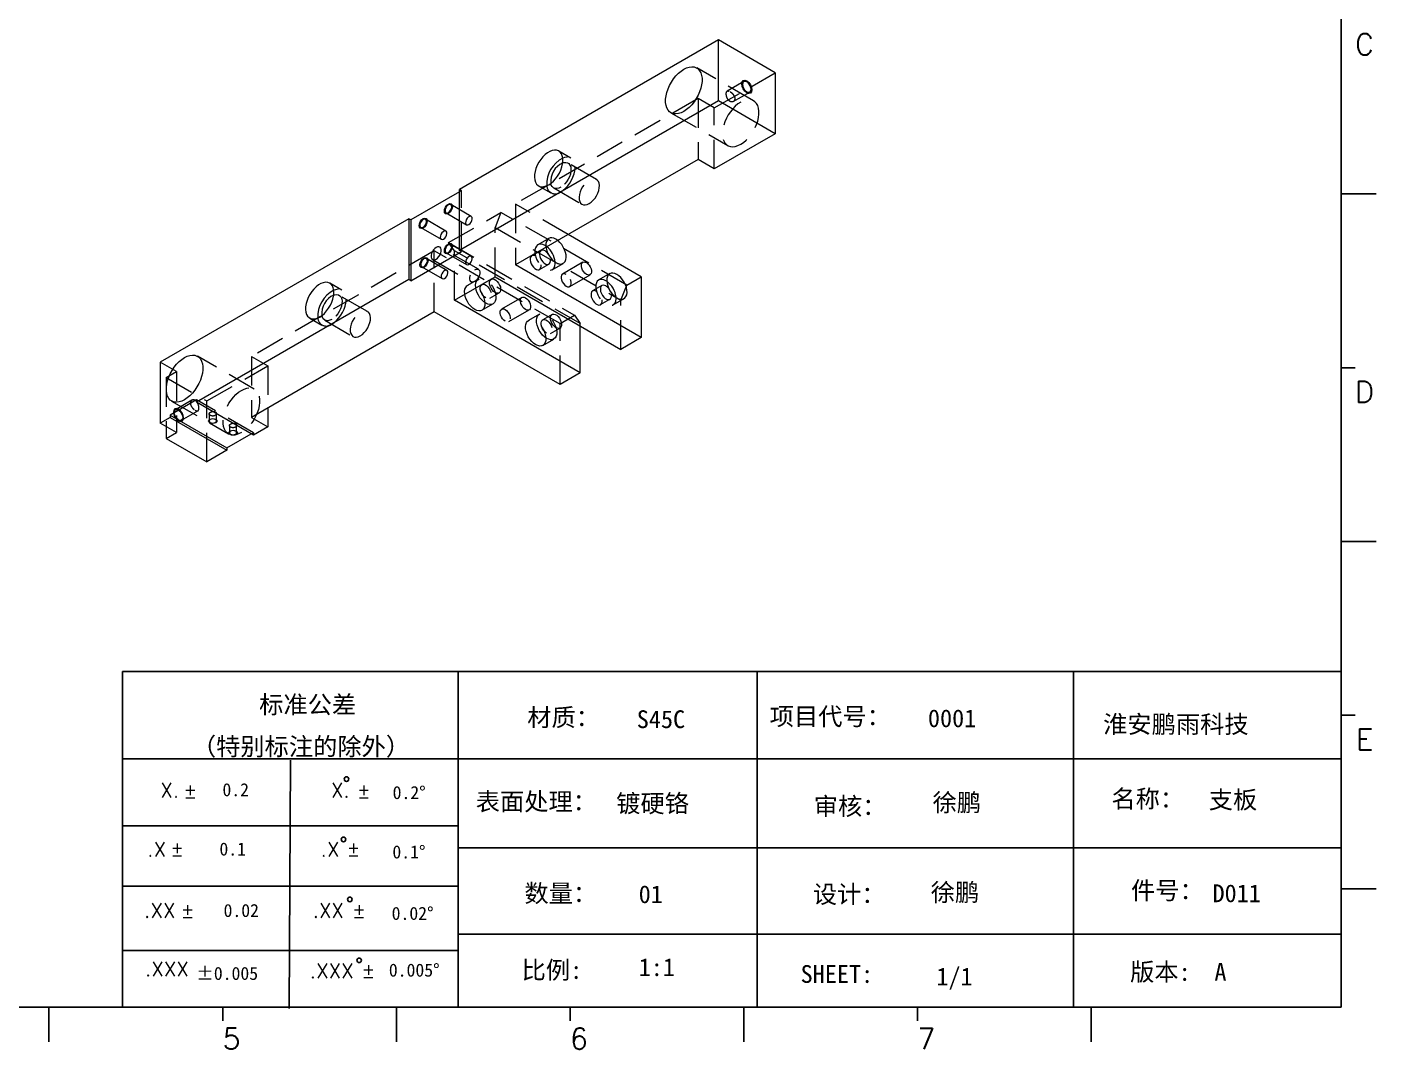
# Model space of a CAD drawing. Extents: x 83 to 30050, y -7164 to 695.
# Drawn here: x 20034.7 to 20504.7, y -3804.8 to -3448.8 of the extents above; entities that cross this region are included whole.
import ezdxf
from ezdxf.enums import TextEntityAlignment as Align

# ---------------------------------------------------------------- set-up
doc = ezdxf.new("R2010")
doc.units = 0
doc.header["$LTSCALE"] = 8
doc.header["$MEASUREMENT"] = 0
doc.linetypes.add('HIDDEN', pattern=[1.905, 1.27, -0.635])
doc.layers.get('0').update_dxf_attribs({"linetype": 'CONTINUOUS'})
doc.layers.add('41', color=3, linetype='CONTINUOUS')
doc.styles.add('SIMPLEX', font='SIMPLEX')
doc.styles.get("Standard").update_dxf_attribs({"font": '', "height": 4})
doc.styles.get('Standard').set_extended_font_data('SimSun')

# ---------------------------------------------------------------- blocks, each defined once
blk = doc.blocks.new('A$C0BB32EA6')
at = {"layer": '41'}
for p, q in [((615.63, 10.32), (615.63, 427.84)), ((615.63, 193.28), (623.45, 193.28)), ((615.63, 154.18), (618.76, 154.18)), ((615.63, 115.09), (623.45, 115.09)), ((341.34, 85.85), (615.63, 85.85)), ((341.34, 85.85), (341.34, 10.32)), ((416.87, 85.85), (416.87, 10.32)), ((484.16, 85.85), (484.16, 10.32)), ((555.4, 85.7), (555.4, 10.17)), ((615.63, 76), (618.76, 76)), ((615.63, 66.14), (341.34, 66.14)), ((378.86, 10.02), (379.1, 65.84)), ((341.34, 51.12), (416.87, 51.12)), ((615.63, 46.17), (416.87, 46.17)), ((341.34, 37.5), (401.12, 37.5)), ((341.34, 37.5), (416.87, 37.5)), ((615.63, 36.9), (623.45, 36.9)), ((615.63, 26.74), (416.87, 26.74)), ((341.34, 23.05), (401.87, 23.05)), ((341.34, 23.05), (401.87, 23.05)), ((341.34, 23.05), (401.87, 23.05)), ((341.34, 23.05), (401.87, 23.05)), ((341.34, 23.05), (401.87, 23.05)), ((341.34, 23.05), (416.87, 23.05)), ((12.02, 10.32), (615.63, 10.32)), ((324.77, 10.32), (324.77, 2.5)), ((326.34, 10.32), (401.87, 10.32)), ((363.87, 10.32), (363.87, 7.19)), ((402.96, 10.32), (402.96, 2.5)), ((442.06, 10.32), (442.06, 7.19)), ((481.15, 10.32), (481.15, 2.5)), ((520.24, 10.32), (520.24, 7.19)), ((559.34, 10.32), (559.34, 2.5))]:
    blk.add_line(p, q, dxfattribs=at)
for centre in [(391.73, 61.61), (391.07, 48.04), (392.49, 34.54), (394.6, 20.83)]:
    blk.add_circle(centre, 0.516, dxfattribs=at)
at = {"layer": '41', "style": 'SIMPLEX'}
for s, height, p in [('C', 4.75, (618.72, 224.55)), ('D', 4.75, (618.72, 146.37)), ('E', 4.75, (618.95, 68.18)), ('X.', 3.284, (349.84, 57.49)), ('X.', 3.284, (388.21, 57.49)), ('%%p', 3.284, (355.04, 57.36)), ('%%p', 3.284, (394.07, 57.36)), ('.X', 3.284, (346.89, 44.16)), ('%%p', 3.284, (352.09, 44.33)), ('.X', 3.284, (385.9, 44.16)), ('%%p', 3.284, (391.76, 44.33)), ('.XX', 3.284, (346.2, 30.42)), ('.XX', 3.284, (384.11, 30.42)), ('%%p', 3.284, (354.44, 30.46)), ('%%p', 3.284, (393.01, 30.46)), ('.XXX', 3.284, (383.48, 16.83)), ('%%p', 3.284, (395.11, 16.95)), ('5', 4.69, (363.87, 0.87)), ('6', 4.69, (442.06, 0.87)), ('7', 4.69, (520.24, 0.87))]:
    blk.add_text(s, height=height, dxfattribs=at).set_placement(p)
at = {"layer": '41', "linetype": 'Continuous'}
for s, p in [('标准公差', (372.08, 76.36)), ('材质：', (432.42, 73.5)), ('项目代号：', (486.99, 73.71)), ('淮安鹏雨科技', (562.04, 71.96)), ('（特别标注的除外）', (356.94, 66.94)), ('表面处理：', (420.83, 54.55)), ('审核：', (496.9, 53.5)), ('名称：', (563.9, 55.18)), ('数量：', (431.79, 33.91)), ('设计：', (496.69, 33.7)), ('件号：', (568.32, 34.55)), ('比例:', (431.16, 16.65)), ('SHEET:', (493.95, 15.75)), ('1/1', (524.5, 15.18)), ('版本:', (568.11, 16.23))]:
    blk.add_text(s, height=4, dxfattribs=at).set_placement(p)
at = {"layer": '41'}
for s, p in [('0.2', (363.82, 57.75)), ('0.2%%D', (402.12, 57.11)), ('0.1', (363.14, 44.41)), ('0.1%%D', (402.07, 43.76)), ('0.02', (364.07, 30.58)), ('0.02%%D', (401.9, 29.93)), ('0.005%%D', (401.27, 17.16))]:
    blk.add_text(s, height=2.929, dxfattribs=at).set_placement(p)
at = {"layer": '41', "style": 'SIMPLEX'}
blk.add_text('.XXX', height=3.284, dxfattribs=at).set_placement((351.31, 18.87), align=Align.MIDDLE_CENTER)
at = {"layer": '41'}
blk.add_text('%%P0.005', height=2.929, dxfattribs=at).set_placement((364.87, 17.89), align=Align.MIDDLE_CENTER)
at = {"layer": '41', "linetype": 'Continuous'}
for tag, p in [('材质', (457.07, 73.08)), ('代号', (522.6, 73.29)), ('表面处理', (452.44, 54.13)), ('审核', (523.65, 54.34)), ('名称', (585.81, 54.97)), ('数量', (457.5, 33.7)), ('设计', (523.23, 34.13)), ('件号', (586.65, 33.91)), ('比例', (457.5, 17.28)), ('版本', (587.08, 16.23))]:
    blk.add_attdef(tag, p, '', height=4, dxfattribs=at)

msp = doc.modelspace()

# ---------------------------------------------------------------- linework, layer by layer
at = {"color": 7, "linetype": 'Continuous', "lineweight": 15}
for p, q in [((20275.557, -3453.337), (20185.401, -3505.383)), ((20275.557, -3474.567), (20275.557, -3453.337)), ((20295.356, -3464.766), (20275.557, -3453.337)), ((20295.356, -3464.766), (20295.356, -3485.997)), ((20275.557, -3474.567), (20185.401, -3526.613)), ((20295.356, -3485.997), (20275.557, -3474.567)), ((20295.356, -3485.997), (20274.143, -3498.243)), ((20268.486, -3494.977), (20204.847, -3531.715)), ((20274.143, -3498.243), (20268.486, -3494.977)), ((20185.401, -3526.613), (20185.401, -3505.383)), ((20185.401, -3506.199), (20168.431, -3515.996)), ((20167.723, -3515.588), (20081.103, -3565.593)), ((20167.723, -3515.588), (20167.723, -3536.818)), ((20168.431, -3515.996), (20167.723, -3515.588)), ((20168.431, -3515.996), (20168.431, -3537.226)), ((20248.687, -3535.794), (20223.234, -3521.1)), ((20168.431, -3537.226), (20186.108, -3527.021)), ((20186.108, -3527.021), (20185.401, -3526.613)), ((20248.687, -3557.024), (20204.847, -3531.715)), ((20167.723, -3536.818), (20093.76, -3579.516)), ((20168.431, -3537.226), (20167.723, -3536.818)), ((20183.633, -3543.962), (20197.775, -3535.797)), ((20197.775, -3535.797), (20241.616, -3561.106)), ((20248.687, -3535.794), (20248.687, -3557.024)), ((20176.562, -3548.044), (20112.923, -3584.782)), ((20220.403, -3573.352), (20176.562, -3548.044)), ((20227.474, -3569.27), (20183.633, -3543.962)), ((20227.474, -3569.27), (20227.474, -3552.942)), ((20248.687, -3557.024), (20241.616, -3561.106)), ((20081.103, -3565.593), (20081.103, -3586.823)), ((20227.474, -3569.27), (20220.403, -3573.352)), ((20093.76, -3578.7), (20084.568, -3584.006)), ((20093.76, -3578.7), (20093.76, -3579.516)), ((20113.559, -3590.946), (20093.76, -3579.516)), ((20084.568, -3584.823), (20081.103, -3586.823)), ((20084.568, -3584.006), (20084.568, -3584.823)), ((20084.568, -3584.006), (20104.367, -3595.436)), ((20084.568, -3584.823), (20104.367, -3596.252)), ((20112.923, -3584.782), (20118.58, -3588.048)), ((20118.58, -3581.516), (20118.58, -3588.048)), ((20086.76, -3590.089), (20081.103, -3586.823)), ((20083.224, -3588.048), (20083.224, -3592.13)), ((20083.224, -3592.13), (20086.76, -3590.089)), ((20104.367, -3595.436), (20112.852, -3590.538)), ((20118.58, -3588.048), (20113.559, -3590.946)), ((20083.224, -3592.13), (20097.366, -3600.294)), ((20104.367, -3595.436), (20104.367, -3596.252)), ((20104.367, -3596.252), (20097.366, -3600.294))]:
    msp.add_line(p, q, dxfattribs=at)
at = {"color": 7, "linetype": 'HIDDEN', "lineweight": 0}
for p, q in [((20287.835, -3474.527), (20268.036, -3463.097)), ((20274.143, -3477.013), (20295.356, -3464.766)), ((20284.407, -3467.848), (20278.662, -3471.164)), ((20280.763, -3474.801), (20286.507, -3471.485)), ((20268.486, -3473.747), (20204.847, -3510.485)), ((20268.486, -3473.747), (20268.486, -3494.977)), ((20274.143, -3477.013), (20268.486, -3473.747)), ((20274.143, -3498.243), (20274.143, -3477.013)), ((20259.037, -3478.686), (20278.836, -3490.115)), ((20224.185, -3494.465), (20219.943, -3492.015)), ((20233.085, -3501.911), (20223.186, -3496.197)), ((20186.108, -3505.791), (20185.401, -3505.383)), ((20186.108, -3505.791), (20185.401, -3506.199)), ((20186.108, -3527.021), (20186.108, -3505.791)), ((20212.943, -3504.14), (20217.186, -3506.589)), ((20218.186, -3504.857), (20228.085, -3510.572)), ((20189.479, -3514.813), (20182.337, -3510.69)), ((20204.847, -3510.485), (20204.847, -3531.715)), ((20223.234, -3521.1), (20204.847, -3510.485)), ((20180.687, -3513.548), (20187.829, -3517.671)), ((20181.592, -3523.91), (20199.817, -3513.389)), ((20199.817, -3513.389), (20197.775, -3518.65)), ((20243.657, -3538.698), (20199.817, -3513.389)), ((20171.881, -3518.631), (20179.023, -3522.754)), ((20180.673, -3519.896), (20173.531, -3515.773)), ((20197.775, -3535.797), (20197.775, -3518.65)), ((20197.775, -3518.65), (20241.616, -3543.959)), ((20183.633, -3526.814), (20181.592, -3523.91)), ((20181.592, -3523.91), (20225.433, -3549.218)), ((20189.479, -3528.694), (20182.337, -3524.571)), ((20216.489, -3522.485), (20212.671, -3524.689)), ((20176.562, -3526.814), (20112.923, -3563.552)), ((20180.993, -3533.592), (20173.852, -3529.469)), ((20220.403, -3552.122), (20176.562, -3526.814)), ((20176.562, -3548.044), (20176.562, -3526.814)), ((20191.954, -3533.221), (20178.519, -3525.465)), ((20180.687, -3527.429), (20187.829, -3531.552)), ((20227.474, -3552.123), (20183.633, -3526.814)), ((20183.633, -3543.962), (20183.633, -3526.814)), ((20213.795, -3526.637), (20210.543, -3528.515)), ((20172.202, -3532.327), (20179.344, -3536.45)), ((20176.019, -3529.796), (20189.455, -3537.551)), ((20213.293, -3533.279), (20216.545, -3531.401)), ((20217.67, -3533.349), (20221.488, -3531.145)), ((20228.345, -3530.773), (20221.274, -3534.855)), ((20144.424, -3540.51), (20140.181, -3538.061)), ((20192.023, -3536.608), (20188.205, -3538.813)), ((20196.401, -3536.679), (20193.148, -3538.557)), ((20223.774, -3539.185), (20230.845, -3535.103)), ((20235.009, -3538.884), (20231.756, -3540.761)), ((20237.702, -3534.731), (20233.884, -3536.935)), ((20241.616, -3543.959), (20243.657, -3538.698)), ((20243.657, -3538.698), (20248.687, -3535.794)), ((20153.323, -3547.957), (20143.424, -3542.242)), ((20195.898, -3543.32), (20199.15, -3541.443)), ((20207.132, -3543.019), (20200.061, -3547.101)), ((20234.506, -3545.525), (20237.758, -3543.647)), ((20238.883, -3545.595), (20242.702, -3543.391)), ((20193.204, -3547.473), (20197.023, -3545.269)), ((20202.561, -3551.431), (20209.632, -3547.349)), ((20241.616, -3561.106), (20241.616, -3543.959)), ((20133.182, -3550.185), (20137.424, -3552.635)), ((20138.424, -3550.903), (20148.324, -3556.617)), ((20213.236, -3548.855), (20209.418, -3551.059)), ((20217.614, -3548.925), (20214.361, -3550.803)), ((20220.403, -3552.122), (20225.433, -3549.218)), ((20220.403, -3573.352), (20220.403, -3552.122)), ((20225.433, -3549.218), (20227.474, -3552.123)), ((20227.474, -3552.942), (20227.474, -3552.123)), ((20214.417, -3559.719), (20218.236, -3557.515)), ((20217.111, -3555.566), (20220.364, -3553.689)), ((20086.76, -3568.859), (20081.103, -3565.593)), ((20113.887, -3574.945), (20094.088, -3563.515)), ((20097.366, -3579.064), (20118.58, -3566.817)), ((20112.923, -3563.552), (20112.923, -3584.782)), ((20112.923, -3563.552), (20118.58, -3566.817)), ((20118.58, -3566.817), (20118.58, -3581.516)), ((20083.224, -3570.9), (20086.76, -3568.859)), ((20083.224, -3570.9), (20083.224, -3588.048)), ((20083.224, -3570.9), (20097.366, -3579.064)), ((20086.76, -3568.859), (20086.76, -3590.089)), ((20085.089, -3579.104), (20104.887, -3590.534)), ((20092.161, -3578.829), (20086.417, -3582.145)), ((20113.559, -3590.129), (20093.76, -3578.7)), ((20097.366, -3600.294), (20097.366, -3579.064)), ((20088.517, -3585.782), (20094.261, -3582.467)), ((20098.167, -3583.598), (20098.167, -3586.047)), ((20100.667, -3586.047), (20100.667, -3583.453)), ((20105.238, -3587.68), (20105.238, -3590.129)), ((20107.738, -3590.129), (20107.738, -3587.535)), ((20112.852, -3590.538), (20113.559, -3590.129)), ((20113.559, -3590.129), (20113.559, -3590.946))]:
    msp.add_line(p, q, dxfattribs=at)
at = {"color": 7, "linetype": 'Continuous', "lineweight": 15, "flags": 128}
for points in [[(20263.536, -3478.24), (20262.588, -3478.706), (20261.661, -3478.997), (20260.775, -3479.106), (20259.951, -3479.033), (20259.208, -3478.777), (20258.561, -3478.346), (20258.025, -3477.747), (20257.612, -3476.996), (20257.332, -3476.108), (20257.19, -3475.104), (20257.19, -3474.006), (20257.332, -3472.838), (20257.612, -3471.626), (20258.025, -3470.398), (20258.561, -3469.182), (20259.208, -3468.003), (20259.951, -3466.889), (20260.775, -3465.864), (20261.661, -3464.952), (20262.588, -3464.172), (20263.536, -3463.542), (20264.485, -3463.077), (20265.412, -3462.786), (20266.298, -3462.676), (20267.121, -3462.75), (20267.865, -3463.005), (20268.512, -3463.437), (20269.048, -3464.035), (20269.46, -3464.787), (20269.741, -3465.674), (20269.883, -3466.679), (20269.883, -3467.777), (20269.741, -3468.945), (20269.46, -3470.156), (20269.048, -3471.384), (20268.512, -3472.601), (20267.865, -3473.78), (20267.121, -3474.894), (20266.298, -3475.918), (20265.412, -3476.831), (20264.485, -3477.611), (20263.536, -3478.24)], [(20285.457, -3467.952), (20284.998, -3467.771), (20284.584, -3467.776), (20284.255, -3467.965), (20284.044, -3468.322), (20283.972, -3468.809), (20284.044, -3469.381), (20284.255, -3469.981), (20284.584, -3470.55), (20284.998, -3471.033), (20285.457, -3471.381), (20285.916, -3471.562), (20286.33, -3471.558), (20286.658, -3471.368), (20286.869, -3471.012), (20286.942, -3470.524), (20286.869, -3469.952), (20286.658, -3469.352), (20286.33, -3468.783), (20285.916, -3468.301), (20285.457, -3467.952)], [(20216.443, -3503.793), (20217.28, -3503.228), (20218.092, -3502.515), (20218.857, -3501.674), (20219.553, -3500.73), (20220.159, -3499.709), (20220.658, -3498.641), (20221.036, -3497.557), (20221.282, -3496.489), (20221.388, -3495.465), (20221.353, -3494.517), (20221.176, -3493.672), (20220.863, -3492.953), (20220.423, -3492.382), (20219.868, -3491.974), (20219.215, -3491.742), (20218.482, -3491.692), (20217.69, -3491.826), (20216.863, -3492.14), (20216.023, -3492.625), (20215.196, -3493.266), (20214.404, -3494.046), (20213.671, -3494.942), (20213.018, -3495.928), (20212.464, -3496.976), (20212.023, -3498.056), (20211.71, -3499.136), (20211.533, -3500.186), (20211.498, -3501.175), (20211.604, -3502.075), (20211.85, -3502.86), (20212.228, -3503.508), (20212.727, -3503.999), (20213.334, -3504.32), (20214.029, -3504.461), (20214.794, -3504.419), (20215.607, -3504.194), (20216.443, -3503.793)], [(20181.512, -3513.466), (20181.933, -3513.132), (20182.298, -3512.661), (20182.556, -3512.116), (20182.674, -3511.572), (20182.634, -3511.102), (20182.443, -3510.769), (20182.126, -3510.619), (20181.726, -3510.671), (20181.298, -3510.918), (20180.898, -3511.328), (20180.581, -3511.844), (20180.39, -3512.398), (20180.35, -3512.914), (20180.468, -3513.322), (20180.726, -3513.568), (20181.091, -3513.618), (20181.512, -3513.466)], [(20172.706, -3518.549), (20173.128, -3518.215), (20173.492, -3517.744), (20173.751, -3517.2), (20173.868, -3516.656), (20173.829, -3516.186), (20173.637, -3515.853), (20173.321, -3515.702), (20172.921, -3515.754), (20172.492, -3516.002), (20172.092, -3516.411), (20171.775, -3516.928), (20171.584, -3517.481), (20171.545, -3517.997), (20171.662, -3518.406), (20171.92, -3518.652), (20172.285, -3518.702), (20172.706, -3518.549)], [(20181.512, -3527.347), (20181.933, -3527.013), (20182.298, -3526.542), (20182.556, -3525.998), (20182.674, -3525.454), (20182.634, -3524.983), (20182.443, -3524.651), (20182.126, -3524.5), (20181.726, -3524.552), (20181.298, -3524.799), (20180.898, -3525.209), (20180.581, -3525.726), (20180.39, -3526.279), (20180.35, -3526.795), (20180.468, -3527.203), (20180.726, -3527.449), (20181.091, -3527.5), (20181.512, -3527.347)], [(20215.513, -3525.558), (20215.566, -3525.862), (20215.814, -3526.78), (20216.193, -3527.7), (20216.686, -3528.583), (20217.273, -3529.394), (20217.93, -3530.099), (20218.631, -3530.67), (20219.346, -3531.083), (20220.047, -3531.321), (20220.704, -3531.375), (20221.292, -3531.242), (20221.784, -3530.928), (20222.163, -3530.445), (20222.411, -3529.814), (20222.52, -3529.06), (20222.483, -3528.214), (20222.304, -3527.311), (20221.989, -3526.387), (20221.551, -3525.481), (20221.008, -3524.63), (20220.383, -3523.868), (20219.7, -3523.227), (20219.638, -3523.176)], [(20173.027, -3532.246), (20173.448, -3531.911), (20173.813, -3531.44), (20174.071, -3530.896), (20174.188, -3530.352), (20174.149, -3529.882), (20173.958, -3529.549), (20173.641, -3529.398), (20173.241, -3529.45), (20172.812, -3529.698), (20172.413, -3530.107), (20172.096, -3530.624), (20171.905, -3531.178), (20171.865, -3531.693), (20171.982, -3532.102), (20172.241, -3532.348), (20172.605, -3532.398), (20173.027, -3532.246)], [(20177.269, -3529.672), (20177.767, -3529.302), (20178.225, -3528.796), (20178.605, -3528.196), (20178.877, -3527.55), (20179.019, -3526.911), (20179.019, -3526.33), (20178.877, -3525.854), (20178.605, -3525.522), (20178.225, -3525.361), (20177.767, -3525.384), (20177.269, -3525.589), (20176.771, -3525.959), (20176.314, -3526.465), (20175.933, -3527.065), (20175.661, -3527.711), (20175.52, -3528.35), (20175.52, -3528.931), (20175.661, -3529.407), (20175.933, -3529.738), (20176.314, -3529.899), (20176.771, -3529.877), (20177.269, -3529.672)], [(20216.825, -3528.794), (20216.591, -3528.307), (20216.192, -3527.699)], [(20229.595, -3534.979), (20229.097, -3534.609), (20228.64, -3534.103), (20228.259, -3533.503), (20227.987, -3532.858), (20227.846, -3532.218), (20227.846, -3531.637), (20227.987, -3531.162), (20228.259, -3530.83), (20228.64, -3530.669), (20229.097, -3530.692), (20229.595, -3530.897), (20230.093, -3531.267), (20230.551, -3531.772), (20230.931, -3532.372), (20231.203, -3533.018), (20231.345, -3533.657), (20231.345, -3534.239), (20231.203, -3534.714), (20230.931, -3535.046), (20230.551, -3535.207), (20230.093, -3535.184), (20229.595, -3534.979)], [(20136.681, -3549.839), (20137.518, -3549.274), (20138.33, -3548.56), (20139.095, -3547.719), (20139.791, -3546.775), (20140.397, -3545.754), (20140.896, -3544.687), (20141.274, -3543.603), (20141.52, -3542.534), (20141.627, -3541.511), (20141.591, -3540.563), (20141.414, -3539.717), (20141.101, -3538.998), (20140.661, -3538.427), (20140.106, -3538.019), (20139.453, -3537.787), (20138.72, -3537.738), (20137.929, -3537.872), (20137.101, -3538.186), (20136.262, -3538.67), (20135.434, -3539.312), (20134.643, -3540.092), (20133.91, -3540.988), (20133.257, -3541.974), (20132.702, -3543.022), (20132.262, -3544.101), (20131.949, -3545.182), (20131.772, -3546.231), (20131.736, -3547.221), (20131.843, -3548.121), (20132.089, -3548.906), (20132.467, -3549.553), (20132.966, -3550.044), (20133.572, -3550.365), (20134.267, -3550.507), (20135.032, -3550.464), (20135.845, -3550.24), (20136.681, -3549.839)], [(20197.775, -3541.306), (20197.251, -3540.92), (20196.765, -3540.396), (20196.354, -3539.773), (20196.049, -3539.097), (20195.872, -3538.419), (20195.835, -3537.788), (20195.943, -3537.251), (20196.187, -3536.849), (20196.548, -3536.611), (20197.001, -3536.554), (20197.511, -3536.684), (20198.04, -3536.989), (20198.55, -3537.449), (20199.003, -3538.028), (20199.364, -3538.683), (20199.608, -3539.367), (20199.715, -3540.028), (20199.679, -3540.617), (20199.502, -3541.091), (20199.197, -3541.414), (20198.786, -3541.563), (20198.3, -3541.526), (20197.775, -3541.306)], [(20240.202, -3534.978), (20239.49, -3534.651), (20238.808, -3534.504), (20238.182, -3534.544), (20237.639, -3534.769), (20237.201, -3535.169), (20236.886, -3535.729), (20236.707, -3536.425), (20236.671, -3537.229), (20236.779, -3538.108), (20237.028, -3539.027), (20237.406, -3539.946), (20237.899, -3540.829), (20238.486, -3541.64), (20239.143, -3542.345), (20239.844, -3542.916), (20240.56, -3543.329), (20241.26, -3543.567), (20241.918, -3543.621), (20242.505, -3543.488), (20242.998, -3543.174), (20243.376, -3542.691), (20243.625, -3542.06), (20243.733, -3541.306), (20243.697, -3540.46), (20243.517, -3539.557), (20243.202, -3538.633), (20242.764, -3537.727), (20242.222, -3536.876), (20241.596, -3536.114), (20240.914, -3535.473), (20240.202, -3534.978)], [(20208.382, -3547.225), (20207.884, -3546.855), (20207.426, -3546.35), (20207.046, -3545.75), (20206.774, -3545.104), (20206.632, -3544.464), (20206.632, -3543.883), (20206.774, -3543.408), (20207.046, -3543.076), (20207.426, -3542.915), (20207.884, -3542.938), (20208.382, -3543.143), (20208.88, -3543.513), (20209.338, -3544.018), (20209.718, -3544.618), (20209.99, -3545.264), (20210.132, -3545.904), (20210.132, -3546.485), (20209.99, -3546.96), (20209.718, -3547.292), (20209.338, -3547.453), (20208.88, -3547.43), (20208.382, -3547.225)], [(20238.038, -3541.04), (20237.805, -3540.553), (20237.406, -3539.945)], [(20218.989, -3553.553), (20218.464, -3553.166), (20217.978, -3552.642), (20217.568, -3552.019), (20217.262, -3551.343), (20217.085, -3550.665), (20217.049, -3550.034), (20217.156, -3549.497), (20217.4, -3549.095), (20217.762, -3548.857), (20218.214, -3548.8), (20218.724, -3548.93), (20219.253, -3549.235), (20219.763, -3549.695), (20220.216, -3550.274), (20220.577, -3550.929), (20220.821, -3551.613), (20220.929, -3552.274), (20220.893, -3552.863), (20220.715, -3553.337), (20220.41, -3553.66), (20219.999, -3553.809), (20219.513, -3553.772), (20218.989, -3553.553)], [(20089.588, -3563.961), (20090.537, -3563.495), (20091.464, -3563.204), (20092.349, -3563.094), (20093.173, -3563.168), (20093.917, -3563.424), (20094.564, -3563.855), (20095.099, -3564.453), (20095.512, -3565.205), (20095.793, -3566.092), (20095.934, -3567.097), (20095.934, -3568.195), (20095.793, -3569.363), (20095.512, -3570.574), (20095.099, -3571.802), (20094.564, -3573.019), (20093.917, -3574.198), (20093.173, -3575.312), (20092.349, -3576.337), (20091.464, -3577.249), (20090.537, -3578.029), (20089.588, -3578.658), (20088.64, -3579.124), (20087.712, -3579.415), (20086.827, -3579.525), (20086.003, -3579.451), (20085.26, -3579.195), (20084.613, -3578.764), (20084.077, -3578.166), (20083.664, -3577.414), (20083.384, -3576.526), (20083.242, -3575.522), (20083.242, -3574.424), (20083.384, -3573.256), (20083.664, -3572.045), (20084.077, -3570.817), (20084.613, -3569.6), (20085.26, -3568.421), (20086.003, -3567.307), (20086.827, -3566.282), (20087.712, -3565.37), (20088.64, -3564.59), (20089.588, -3563.961)], [(20100.301, -3585.537), (20099.895, -3585.381), (20099.417, -3585.326), (20098.939, -3585.381), (20098.533, -3585.537), (20098.262, -3585.771), (20098.167, -3586.047), (20098.262, -3586.323), (20098.533, -3586.557), (20098.939, -3586.714), (20099.417, -3586.769), (20099.895, -3586.714), (20100.301, -3586.557), (20100.572, -3586.323), (20100.667, -3586.047), (20100.572, -3585.771), (20100.301, -3585.537)], [(20107.372, -3589.619), (20106.966, -3589.463), (20106.488, -3589.408), (20106.01, -3589.463), (20105.604, -3589.619), (20105.333, -3589.853), (20105.238, -3590.129), (20105.333, -3590.405), (20105.604, -3590.64), (20106.01, -3590.796), (20106.488, -3590.851), (20106.966, -3590.796), (20107.372, -3590.64), (20107.643, -3590.405), (20107.738, -3590.129), (20107.643, -3589.853), (20107.372, -3589.619)]]:
    msp.add_lwpolyline(points, dxfattribs=at)
at = {"color": 7, "linetype": 'Continuous', "lineweight": 0, "flags": 128}
for points in [[(20285.457, -3467.625), (20286.133, -3468.171), (20286.707, -3468.945), (20287.09, -3469.828), (20287.224, -3470.687), (20287.09, -3471.391), (20286.707, -3471.832), (20286.133, -3471.943), (20285.457, -3471.708), (20284.78, -3471.162), (20284.207, -3470.389), (20283.824, -3469.505), (20283.689, -3468.646), (20283.824, -3467.943), (20284.207, -3467.502), (20284.78, -3467.39), (20285.457, -3467.625)], [(20181.512, -3513.752), (20180.971, -3513.94), (20180.512, -3513.851), (20180.205, -3513.498), (20180.098, -3512.935), (20180.205, -3512.248), (20180.512, -3511.541), (20180.971, -3510.922), (20181.512, -3510.486), (20182.053, -3510.298), (20182.512, -3510.387), (20182.819, -3510.74), (20182.926, -3511.302), (20182.819, -3511.989), (20182.512, -3512.696), (20182.053, -3513.315), (20181.512, -3513.752)], [(20172.706, -3518.835), (20172.165, -3519.023), (20171.706, -3518.934), (20171.4, -3518.581), (20171.292, -3518.019), (20171.4, -3517.331), (20171.706, -3516.625), (20172.165, -3516.006), (20172.706, -3515.569), (20173.248, -3515.381), (20173.706, -3515.47), (20174.013, -3515.823), (20174.121, -3516.386), (20174.013, -3517.073), (20173.706, -3517.78), (20173.248, -3518.398), (20172.706, -3518.835)], [(20181.512, -3527.633), (20180.971, -3527.821), (20180.512, -3527.732), (20180.205, -3527.379), (20180.098, -3526.816), (20180.205, -3526.129), (20180.512, -3525.422), (20180.971, -3524.804), (20181.512, -3524.367), (20182.053, -3524.179), (20182.512, -3524.268), (20182.819, -3524.621), (20182.926, -3525.184), (20182.819, -3525.871), (20182.512, -3526.577), (20182.053, -3527.196), (20181.512, -3527.633)], [(20173.027, -3532.531), (20172.486, -3532.72), (20172.027, -3532.63), (20171.72, -3532.278), (20171.613, -3531.715), (20171.72, -3531.028), (20172.027, -3530.321), (20172.486, -3529.702), (20173.027, -3529.265), (20173.568, -3529.077), (20174.027, -3529.166), (20174.333, -3529.519), (20174.441, -3530.082), (20174.333, -3530.769), (20174.027, -3531.476), (20173.568, -3532.095), (20173.027, -3532.531)], [(20087.467, -3581.922), (20086.79, -3581.687), (20086.217, -3581.799), (20085.834, -3582.24), (20085.699, -3582.943), (20085.834, -3583.802), (20086.217, -3584.686), (20086.79, -3585.459), (20087.467, -3586.005), (20088.143, -3586.24), (20088.717, -3586.129), (20089.1, -3585.688), (20089.235, -3584.984), (20089.1, -3584.125), (20088.717, -3583.242), (20088.143, -3582.468), (20087.467, -3581.922)], [(20100.478, -3586.66), (20099.991, -3586.847), (20099.417, -3586.913), (20098.843, -3586.847), (20098.356, -3586.66), (20098.031, -3586.379), (20097.917, -3586.047), (20098.031, -3585.716), (20098.356, -3585.435), (20098.843, -3585.247), (20099.417, -3585.181), (20099.991, -3585.247), (20100.478, -3585.435), (20100.803, -3585.716), (20100.917, -3586.047), (20100.803, -3586.379), (20100.478, -3586.66)], [(20107.549, -3590.742), (20107.062, -3590.929), (20106.488, -3590.995), (20105.914, -3590.929), (20105.427, -3590.742), (20105.102, -3590.461), (20104.988, -3590.129), (20105.102, -3589.798), (20105.427, -3589.517), (20105.914, -3589.329), (20106.488, -3589.263), (20107.062, -3589.329), (20107.549, -3589.517), (20107.874, -3589.798), (20107.988, -3590.129), (20107.874, -3590.461), (20107.549, -3590.742)]]:
    msp.add_lwpolyline(points, dxfattribs=at)
at = {"color": 7, "linetype": 'HIDDEN', "lineweight": 0, "flags": 128}
for points in [[(20283.335, -3474.972), (20282.387, -3475.602), (20281.46, -3476.381), (20280.574, -3477.294), (20279.75, -3478.319), (20279.007, -3479.433), (20278.36, -3480.611), (20277.824, -3481.828), (20277.411, -3483.056), (20277.131, -3484.267), (20276.989, -3485.435), (20276.989, -3486.534), (20277.131, -3487.538), (20277.411, -3488.426), (20277.824, -3489.177), (20278.36, -3489.775), (20279.007, -3490.207), (20279.75, -3490.462), (20280.574, -3490.536), (20281.46, -3490.426), (20282.387, -3490.135), (20283.335, -3489.67), (20284.284, -3489.04), (20285.211, -3488.26), (20286.097, -3487.348), (20286.92, -3486.323), (20287.664, -3485.209), (20288.311, -3484.031), (20288.847, -3482.814), (20289.259, -3481.586), (20289.54, -3480.375), (20289.682, -3479.207), (20289.682, -3478.108), (20289.54, -3477.104), (20289.259, -3476.216), (20288.847, -3475.465), (20288.311, -3474.867), (20287.664, -3474.435), (20286.92, -3474.18), (20286.097, -3474.106), (20285.211, -3474.216), (20284.284, -3474.507), (20283.335, -3474.972)], [(20220.686, -3506.243), (20221.522, -3505.678), (20222.335, -3504.964), (20223.1, -3504.123), (20223.795, -3503.179), (20224.401, -3502.158), (20224.901, -3501.091), (20225.279, -3500.007), (20225.524, -3498.938), (20225.631, -3497.915), (20225.595, -3496.967), (20225.419, -3496.121), (20225.105, -3495.402), (20224.665, -3494.831), (20224.111, -3494.423), (20223.457, -3494.191), (20222.725, -3494.142), (20221.933, -3494.276), (20221.348, -3494.48)], [(20221.333, -3496.139), (20221.744, -3496.02), (20222.402, -3495.967), (20222.989, -3496.1), (20223.482, -3496.414), (20223.86, -3496.896), (20224.108, -3497.528), (20224.217, -3498.282), (20224.18, -3499.128), (20224.001, -3500.031), (20223.686, -3500.954), (20223.248, -3501.86), (20222.705, -3502.712), (20222.08, -3503.474), (20221.397, -3504.115), (20220.686, -3504.61)], [(20220.686, -3504.61), (20219.974, -3504.937), (20219.291, -3505.084), (20218.666, -3505.044), (20218.123, -3504.819), (20217.685, -3504.419), (20217.37, -3503.859), (20217.21, -3503.282)], [(20230.585, -3510.324), (20231.297, -3509.83), (20231.979, -3509.189), (20232.605, -3508.427), (20233.148, -3507.575), (20233.586, -3506.669), (20233.901, -3505.746), (20234.08, -3504.842), (20234.116, -3503.997), (20234.008, -3503.243), (20233.759, -3502.611), (20233.381, -3502.129), (20232.888, -3501.814), (20232.301, -3501.682), (20231.644, -3501.735), (20230.943, -3501.973), (20230.228, -3502.386), (20229.527, -3502.957), (20228.869, -3503.663), (20228.282, -3504.473), (20227.789, -3505.357), (20227.411, -3506.276), (20227.163, -3507.194), (20227.054, -3508.073), (20227.09, -3508.877), (20227.27, -3509.574), (20227.585, -3510.133), (20228.023, -3510.534), (20228.565, -3510.759), (20229.191, -3510.798), (20229.874, -3510.652), (20230.585, -3510.324)], [(20188.654, -3517.589), (20189.075, -3517.255), (20189.44, -3516.784), (20189.698, -3516.239), (20189.816, -3515.695), (20189.776, -3515.225), (20189.585, -3514.892), (20189.268, -3514.742), (20188.868, -3514.794), (20188.439, -3515.041), (20188.04, -3515.451), (20187.723, -3515.967), (20187.532, -3516.521), (20187.492, -3517.037), (20187.609, -3517.445), (20187.868, -3517.691), (20188.232, -3517.741), (20188.654, -3517.589)], [(20179.848, -3522.672), (20180.27, -3522.338), (20180.634, -3521.867), (20180.893, -3521.323), (20181.01, -3520.779), (20180.97, -3520.308), (20180.779, -3519.976), (20180.462, -3519.825), (20180.063, -3519.877), (20179.634, -3520.124), (20179.234, -3520.534), (20178.917, -3521.051), (20178.726, -3521.604), (20178.686, -3522.12), (20178.804, -3522.528), (20179.062, -3522.774), (20179.427, -3522.825), (20179.848, -3522.672)], [(20215.82, -3525.381), (20215.17, -3524.936), (20214.459, -3524.609), (20213.776, -3524.462), (20213.151, -3524.502), (20212.608, -3524.727), (20212.17, -3525.127), (20211.855, -3525.687), (20211.676, -3526.383), (20211.639, -3527.188), (20211.748, -3528.067), (20211.996, -3528.985), (20212.374, -3529.904), (20212.867, -3530.787), (20213.455, -3531.598), (20214.112, -3532.304), (20214.813, -3532.874), (20215.528, -3533.287), (20216.229, -3533.526), (20216.886, -3533.579), (20217.473, -3533.446), (20217.966, -3533.132), (20218.345, -3532.65), (20218.593, -3532.018), (20218.701, -3531.264), (20218.694, -3530.713)], [(20219.638, -3523.176), (20218.989, -3522.732), (20218.277, -3522.405), (20217.594, -3522.258), (20216.969, -3522.298), (20216.426, -3522.523), (20215.988, -3522.923), (20215.673, -3523.483), (20215.494, -3524.179), (20215.458, -3524.983), (20215.513, -3525.558)], [(20188.654, -3531.47), (20189.075, -3531.136), (20189.44, -3530.665), (20189.698, -3530.12), (20189.816, -3529.576), (20189.776, -3529.106), (20189.585, -3528.773), (20189.268, -3528.623), (20188.868, -3528.675), (20188.439, -3528.922), (20188.04, -3529.332), (20187.723, -3529.848), (20187.532, -3530.402), (20187.492, -3530.918), (20187.609, -3531.326), (20187.868, -3531.572), (20188.232, -3531.622), (20188.654, -3531.47)], [(20211.918, -3528.651), (20211.393, -3528.432), (20210.907, -3528.395), (20210.496, -3528.544), (20210.191, -3528.867), (20210.014, -3529.341), (20209.978, -3529.93), (20210.085, -3530.591), (20210.329, -3531.275), (20210.69, -3531.93), (20211.143, -3532.509), (20211.653, -3532.969), (20212.182, -3533.274), (20212.692, -3533.404), (20213.145, -3533.347), (20213.506, -3533.109), (20213.75, -3532.707), (20213.858, -3532.17), (20213.821, -3531.539), (20213.644, -3530.861), (20213.339, -3530.185), (20212.928, -3529.562), (20212.442, -3529.038), (20211.918, -3528.651)], [(20215.17, -3526.774), (20214.646, -3526.554), (20214.16, -3526.517), (20213.749, -3526.666), (20213.444, -3526.989), (20213.266, -3527.463), (20213.23, -3528.052), (20213.338, -3528.713), (20213.582, -3529.397), (20213.943, -3530.053), (20214.396, -3530.631), (20214.906, -3531.091), (20215.435, -3531.397), (20215.945, -3531.526), (20216.397, -3531.469), (20216.759, -3531.231), (20217.003, -3530.829), (20217.11, -3530.292), (20217.074, -3529.661), (20216.897, -3528.983), (20216.825, -3528.794)], [(20180.169, -3536.369), (20180.59, -3536.034), (20180.955, -3535.563), (20181.213, -3535.019), (20181.33, -3534.475), (20181.291, -3534.005), (20181.1, -3533.672), (20180.783, -3533.521), (20180.383, -3533.573), (20179.954, -3533.821), (20179.554, -3534.23), (20179.237, -3534.747), (20179.046, -3535.3), (20179.007, -3535.816), (20179.124, -3536.225), (20179.382, -3536.471), (20179.747, -3536.521), (20180.169, -3536.369)], [(20190.704, -3533.345), (20191.202, -3533.14), (20191.66, -3533.117), (20192.04, -3533.278), (20192.312, -3533.61), (20192.454, -3534.086), (20192.454, -3534.667), (20192.312, -3535.306), (20192.04, -3535.952), (20191.66, -3536.552), (20191.202, -3537.057), (20190.704, -3537.428), (20190.206, -3537.632), (20189.749, -3537.655), (20189.368, -3537.494), (20189.096, -3537.163), (20188.955, -3536.687), (20188.955, -3536.106), (20189.096, -3535.467), (20189.368, -3534.821), (20189.749, -3534.221), (20190.206, -3533.715), (20190.704, -3533.345)], [(20190.704, -3547.226), (20189.993, -3546.731), (20189.31, -3546.09), (20188.685, -3545.328), (20188.142, -3544.477), (20187.704, -3543.57), (20187.389, -3542.647), (20187.21, -3541.744), (20187.173, -3540.898), (20187.282, -3540.144), (20187.53, -3539.513), (20187.909, -3539.03), (20188.401, -3538.716), (20188.989, -3538.583), (20189.646, -3538.637), (20190.347, -3538.875), (20191.062, -3539.288), (20191.763, -3539.859), (20192.42, -3540.564), (20193.007, -3541.375), (20193.5, -3542.258), (20193.879, -3543.177), (20194.127, -3544.096), (20194.235, -3544.975), (20194.199, -3545.779), (20194.02, -3546.475), (20193.705, -3547.035), (20193.267, -3547.435), (20192.724, -3547.66), (20192.099, -3547.7), (20191.416, -3547.553), (20190.704, -3547.226)], [(20194.523, -3545.021), (20193.811, -3544.527), (20193.129, -3543.886), (20192.503, -3543.124), (20191.96, -3542.272), (20191.522, -3541.366), (20191.207, -3540.443), (20191.028, -3539.539), (20190.992, -3538.694), (20191.1, -3537.939), (20191.349, -3537.308), (20191.727, -3536.826), (20192.22, -3536.511), (20192.807, -3536.378), (20193.464, -3536.432), (20194.165, -3536.67), (20194.88, -3537.083), (20195.581, -3537.654), (20196.239, -3538.36), (20196.826, -3539.17), (20197.319, -3540.054), (20197.697, -3540.973), (20197.945, -3541.891), (20198.054, -3542.77), (20198.018, -3543.574), (20197.838, -3544.271), (20197.523, -3544.83), (20197.085, -3545.231), (20196.543, -3545.456), (20195.917, -3545.495), (20195.234, -3545.349), (20194.523, -3545.021)], [(20194.523, -3543.184), (20193.998, -3542.798), (20193.512, -3542.274), (20193.102, -3541.651), (20192.796, -3540.975), (20192.619, -3540.296), (20192.583, -3539.666), (20192.691, -3539.129), (20192.934, -3538.727), (20193.296, -3538.488), (20193.748, -3538.432), (20194.258, -3538.561), (20194.788, -3538.867), (20195.297, -3539.326), (20195.75, -3539.905), (20196.111, -3540.561), (20196.355, -3541.244), (20196.463, -3541.905), (20196.427, -3542.495), (20196.249, -3542.968), (20195.944, -3543.292), (20195.533, -3543.441), (20195.047, -3543.404), (20194.523, -3543.184)], [(20222.524, -3534.979), (20222.026, -3534.774), (20221.568, -3534.751), (20221.188, -3534.912), (20220.916, -3535.244), (20220.774, -3535.719), (20220.774, -3536.3), (20220.916, -3536.94), (20221.188, -3537.585), (20221.568, -3538.185), (20222.026, -3538.691), (20222.524, -3539.061), (20223.022, -3539.266), (20223.48, -3539.289), (20223.86, -3539.128), (20224.132, -3538.796), (20224.274, -3538.321), (20224.274, -3537.74), (20224.132, -3537.1), (20223.86, -3536.454), (20223.48, -3535.854), (20223.022, -3535.349), (20222.524, -3534.979)], [(20236.679, -3537.367), (20236.384, -3537.183), (20235.672, -3536.855), (20234.989, -3536.709), (20234.364, -3536.748), (20233.821, -3536.973), (20233.383, -3537.374), (20233.068, -3537.933), (20232.889, -3538.63), (20232.853, -3539.434), (20232.961, -3540.313), (20233.209, -3541.231), (20233.588, -3542.15), (20234.081, -3543.034), (20234.668, -3543.844), (20235.325, -3544.55), (20236.026, -3545.121), (20236.741, -3545.533), (20237.442, -3545.772), (20238.099, -3545.825), (20238.686, -3545.693), (20239.179, -3545.378), (20239.558, -3544.896), (20239.806, -3544.264), (20239.915, -3543.51), (20239.907, -3542.959)], [(20236.384, -3539.02), (20235.859, -3538.8), (20235.373, -3538.763), (20234.962, -3538.912), (20234.657, -3539.235), (20234.48, -3539.709), (20234.443, -3540.299), (20234.551, -3540.959), (20234.795, -3541.643), (20235.156, -3542.299), (20235.609, -3542.878), (20236.119, -3543.337), (20236.648, -3543.643), (20237.158, -3543.772), (20237.611, -3543.716), (20237.972, -3543.477), (20238.216, -3543.075), (20238.324, -3542.538), (20238.287, -3541.907), (20238.11, -3541.229), (20238.038, -3541.04)], [(20140.924, -3552.288), (20141.761, -3551.723), (20142.573, -3551.01), (20143.338, -3550.169), (20144.034, -3549.224), (20144.64, -3548.204), (20145.139, -3547.136), (20145.517, -3546.052), (20145.763, -3544.983), (20145.869, -3543.96), (20145.834, -3543.012), (20145.657, -3542.166), (20145.344, -3541.448), (20144.904, -3540.876), (20144.349, -3540.469), (20143.696, -3540.237), (20142.963, -3540.187), (20142.171, -3540.321), (20141.587, -3540.526)], [(20141.572, -3542.185), (20141.982, -3542.066), (20142.64, -3542.012), (20143.227, -3542.145), (20143.72, -3542.459), (20144.098, -3542.942), (20144.347, -3543.573), (20144.455, -3544.327), (20144.419, -3545.173), (20144.24, -3546.076), (20143.925, -3547), (20143.487, -3547.906), (20142.944, -3548.757), (20142.318, -3549.519), (20141.636, -3550.161), (20140.924, -3550.655)], [(20233.131, -3540.898), (20232.606, -3540.678), (20232.12, -3540.641), (20231.71, -3540.79), (20231.404, -3541.113), (20231.227, -3541.587), (20231.191, -3542.176), (20231.299, -3542.837), (20231.542, -3543.521), (20231.904, -3544.176), (20232.356, -3544.755), (20232.866, -3545.215), (20233.396, -3545.52), (20233.906, -3545.65), (20234.358, -3545.593), (20234.719, -3545.355), (20234.963, -3544.953), (20235.071, -3544.416), (20235.035, -3543.785), (20234.857, -3543.107), (20234.552, -3542.431), (20234.141, -3541.808), (20233.655, -3541.284), (20233.131, -3540.898)], [(20150.824, -3556.37), (20151.535, -3555.875), (20152.218, -3555.234), (20152.843, -3554.472), (20153.386, -3553.621), (20153.824, -3552.715), (20154.139, -3551.791), (20154.318, -3550.888), (20154.355, -3550.042), (20154.246, -3549.288), (20153.998, -3548.657), (20153.619, -3548.174), (20153.127, -3547.86), (20152.539, -3547.727), (20151.882, -3547.781), (20151.181, -3548.019), (20150.466, -3548.432), (20149.765, -3549.003), (20149.108, -3549.708), (20148.521, -3550.519), (20148.028, -3551.402), (20147.649, -3552.322), (20147.401, -3553.24), (20147.293, -3554.119), (20147.329, -3554.923), (20147.508, -3555.619), (20147.823, -3556.179), (20148.261, -3556.579), (20148.804, -3556.804), (20149.429, -3556.844), (20150.112, -3556.697), (20150.824, -3556.37)], [(20201.311, -3551.307), (20200.813, -3550.937), (20200.355, -3550.432), (20199.975, -3549.832), (20199.703, -3549.186), (20199.561, -3548.546), (20199.561, -3547.965), (20199.703, -3547.49), (20199.975, -3547.158), (20200.355, -3546.997), (20200.813, -3547.02), (20201.311, -3547.225), (20201.809, -3547.595), (20202.267, -3548.1), (20202.647, -3548.701), (20202.919, -3549.346), (20203.061, -3549.986), (20203.061, -3550.567), (20202.919, -3551.042), (20202.647, -3551.374), (20202.267, -3551.535), (20201.809, -3551.512), (20201.311, -3551.307)], [(20140.924, -3550.655), (20140.212, -3550.982), (20139.53, -3551.129), (20138.904, -3551.089), (20138.362, -3550.864), (20137.924, -3550.464), (20137.609, -3549.904), (20137.448, -3549.327)], [(20211.918, -3559.472), (20211.206, -3558.977), (20210.523, -3558.336), (20209.898, -3557.574), (20209.355, -3556.723), (20208.917, -3555.817), (20208.602, -3554.893), (20208.423, -3553.99), (20208.387, -3553.144), (20208.495, -3552.39), (20208.743, -3551.759), (20209.122, -3551.276), (20209.615, -3550.962), (20210.202, -3550.829), (20210.859, -3550.883), (20211.56, -3551.121), (20212.275, -3551.534), (20212.976, -3552.105), (20213.633, -3552.81), (20214.221, -3553.621), (20214.713, -3554.504), (20215.092, -3555.424), (20215.34, -3556.342), (20215.449, -3557.221), (20215.412, -3558.025), (20215.233, -3558.721), (20214.918, -3559.281), (20214.48, -3559.681), (20213.937, -3559.906), (20213.312, -3559.946), (20212.629, -3559.799), (20211.918, -3559.472)], [(20215.736, -3557.268), (20215.024, -3556.773), (20214.342, -3556.132), (20213.716, -3555.37), (20213.173, -3554.518), (20212.736, -3553.612), (20212.421, -3552.689), (20212.241, -3551.786), (20212.205, -3550.94), (20212.313, -3550.186), (20212.562, -3549.554), (20212.94, -3549.072), (20213.433, -3548.758), (20214.02, -3548.625), (20214.678, -3548.678), (20215.378, -3548.917), (20216.094, -3549.33), (20216.794, -3549.9), (20217.452, -3550.606), (20218.039, -3551.416), (20218.532, -3552.3), (20218.91, -3553.219), (20219.159, -3554.137), (20219.267, -3555.016), (20219.231, -3555.821), (20219.051, -3556.517), (20218.736, -3557.077), (20218.299, -3557.477), (20217.756, -3557.702), (20217.13, -3557.742), (20216.448, -3557.595), (20215.736, -3557.268)], [(20215.736, -3555.43), (20215.211, -3555.044), (20214.726, -3554.52), (20214.315, -3553.897), (20214.009, -3553.221), (20213.832, -3552.543), (20213.796, -3551.912), (20213.904, -3551.375), (20214.147, -3550.973), (20214.509, -3550.735), (20214.961, -3550.678), (20215.471, -3550.807), (20216.001, -3551.113), (20216.511, -3551.572), (20216.963, -3552.151), (20217.325, -3552.807), (20217.568, -3553.491), (20217.676, -3554.152), (20217.64, -3554.741), (20217.463, -3555.215), (20217.157, -3555.538), (20216.746, -3555.687), (20216.261, -3555.65), (20215.736, -3555.43)], [(20109.387, -3590.088), (20108.439, -3590.554), (20107.511, -3590.844), (20106.626, -3590.954), (20105.802, -3590.881), (20105.059, -3590.625), (20104.412, -3590.193), (20103.876, -3589.595), (20103.463, -3588.844), (20103.183, -3587.956), (20103.041, -3586.952), (20103.041, -3585.854), (20103.183, -3584.686), (20103.463, -3583.474), (20103.876, -3582.246), (20104.412, -3581.03), (20105.059, -3579.851), (20105.802, -3578.737), (20106.626, -3577.712), (20107.511, -3576.8), (20108.439, -3576.02), (20109.387, -3575.39), (20110.336, -3574.925), (20111.263, -3574.634), (20112.148, -3574.524), (20112.972, -3574.598), (20113.716, -3574.853), (20114.363, -3575.285), (20114.898, -3575.883), (20115.311, -3576.634), (20115.592, -3577.522), (20115.733, -3578.526), (20115.733, -3579.625), (20115.592, -3580.793), (20115.311, -3582.004), (20114.898, -3583.232), (20114.363, -3584.449), (20113.716, -3585.627), (20112.972, -3586.742), (20112.148, -3587.766), (20111.263, -3588.679), (20110.336, -3589.458), (20109.387, -3590.088)], [(20087.467, -3585.679), (20087.008, -3585.33), (20086.594, -3584.847), (20086.265, -3584.278), (20086.055, -3583.678), (20085.982, -3583.107), (20086.055, -3582.619), (20086.265, -3582.262), (20086.594, -3582.073), (20087.008, -3582.068), (20087.467, -3582.249), (20087.926, -3582.598), (20088.34, -3583.08), (20088.668, -3583.649), (20088.879, -3584.249), (20088.952, -3584.821), (20088.879, -3585.309), (20088.668, -3585.665), (20088.34, -3585.855), (20087.926, -3585.86), (20087.467, -3585.679)]]:
    msp.add_lwpolyline(points, dxfattribs=at)
at = {"color": 7, "linetype": 'Continuous', "lineweight": 15}
for centre, radius, start, end in [((20226.009, -3503.6), 10.242, 117.07128, 182.9341), ((20224.294, -3502.61), 7.116, 114.59024, 185.41513), ((20210.824, -3531.514), 7.911, 5.81227, 50.83449), ((20232.111, -3543.732), 7.834, 5.66173, 54.33289), ((20146.248, -3549.646), 10.242, 117.07128, 182.9341), ((20144.533, -3548.656), 7.116, 114.59024, 185.41513)]:
    msp.add_arc(centre, radius, start, end, dxfattribs=at)
at = {"color": 7, "linetype": 'HIDDEN', "lineweight": 0}
for centre, radius, start, end in [((20218.765, -3503.951), 2.99, 183.31744, 309.96947), ((20213.187, -3529.992), 3.78, 37.34126, 58.35341), ((20234.4, -3542.238), 3.78, 37.34126, 58.35341), ((20139.004, -3549.997), 2.99, 183.31744, 309.96947)]:
    msp.add_arc(centre, radius, start, end, dxfattribs=at)
for points, knots in [([(20279.624, -3471.319), (20279.526, -3471.262), (20279.431, -3471.216), (20279.25, -3471.145), (20279.162, -3471.12), (20278.999, -3471.093), (20278.924, -3471.091), (20278.784, -3471.11), (20278.719, -3471.131), (20278.549, -3471.23), (20278.461, -3471.343), (20278.374, -3471.575), (20278.352, -3471.663), (20278.322, -3471.857), (20278.315, -3471.962), (20278.315, -3472.186), (20278.322, -3472.307), (20278.352, -3472.554), (20278.373, -3472.681), (20278.461, -3473.072), (20278.548, -3473.337), (20278.72, -3473.715), (20278.783, -3473.835), (20278.922, -3474.064), (20278.999, -3474.174), (20279.162, -3474.373), (20279.248, -3474.463), (20279.43, -3474.622), (20279.526, -3474.692), (20279.818, -3474.86), (20280.024, -3474.923), (20280.316, -3474.935), (20280.413, -3474.926), (20280.596, -3474.882), (20280.682, -3474.848), (20280.842, -3474.756), (20280.916, -3474.697), (20281.044, -3474.562), (20281.099, -3474.485), (20281.237, -3474.223), (20281.285, -3474.017), (20281.285, -3473.677), (20281.273, -3473.562), (20281.227, -3473.325), (20281.191, -3473.202), (20281.101, -3472.962), (20281.046, -3472.843), (20280.917, -3472.605), (20280.843, -3472.489), (20280.604, -3472.154), (20280.416, -3471.945), (20280.124, -3471.675), (20280.023, -3471.591), (20279.822, -3471.442), (20279.723, -3471.376), (20279.624, -3471.319)], [0, 0, 0, 0, 0.03125, 0.03125, 0.0625, 0.0625, 0.09375, 0.09375, 0.125, 0.125, 0.1875, 0.1875, 0.21875, 0.21875, 0.25, 0.25, 0.28125, 0.28125, 0.3125, 0.3125, 0.375, 0.375, 0.40625, 0.40625, 0.4375, 0.4375, 0.46875, 0.46875, 0.5, 0.5, 0.5625, 0.5625, 0.59375, 0.59375, 0.625, 0.625, 0.65625, 0.65625, 0.6875, 0.6875, 0.75, 0.75, 0.78125, 0.78125, 0.8125, 0.8125, 0.84375, 0.84375, 0.875, 0.875, 0.9375, 0.9375, 0.96875, 0.96875, 1, 1, 1, 1]), ([(20093.299, -3582.311), (20093.201, -3582.255), (20093.102, -3582.189), (20092.903, -3582.04), (20092.801, -3581.957), (20092.605, -3581.776), (20092.51, -3581.68), (20092.328, -3581.475), (20092.24, -3581.366), (20092.001, -3581.031), (20091.868, -3580.789), (20091.733, -3580.43), (20091.698, -3580.309), (20091.651, -3580.07), (20091.639, -3579.954), (20091.639, -3579.73), (20091.651, -3579.62), (20091.697, -3579.417), (20091.732, -3579.322), (20091.868, -3579.061), (20092, -3578.922), (20092.241, -3578.783), (20092.327, -3578.749), (20092.509, -3578.705), (20092.606, -3578.695), (20092.801, -3578.703), (20092.901, -3578.721), (20093.101, -3578.781), (20093.202, -3578.826), (20093.493, -3578.994), (20093.679, -3579.158), (20093.923, -3579.455), (20094, -3579.564), (20094.14, -3579.794), (20094.203, -3579.915), (20094.317, -3580.165), (20094.368, -3580.296), (20094.455, -3580.555), (20094.491, -3580.685), (20094.579, -3581.077), (20094.609, -3581.328), (20094.609, -3581.668), (20094.601, -3581.772), (20094.572, -3581.966), (20094.55, -3582.055), (20094.492, -3582.209), (20094.456, -3582.276), (20094.369, -3582.388), (20094.318, -3582.433), (20094.148, -3582.532), (20094.006, -3582.551), (20093.763, -3582.511), (20093.675, -3582.486), (20093.493, -3582.415), (20093.398, -3582.368), (20093.299, -3582.311)], [0, 0, 0, 0, 0.03125, 0.03125, 0.0625, 0.0625, 0.09375, 0.09375, 0.125, 0.125, 0.1875, 0.1875, 0.21875, 0.21875, 0.25, 0.25, 0.28125, 0.28125, 0.3125, 0.3125, 0.375, 0.375, 0.40625, 0.40625, 0.4375, 0.4375, 0.46875, 0.46875, 0.5, 0.5, 0.5625, 0.5625, 0.59375, 0.59375, 0.625, 0.625, 0.65625, 0.65625, 0.6875, 0.6875, 0.75, 0.75, 0.78125, 0.78125, 0.8125, 0.8125, 0.84375, 0.84375, 0.875, 0.875, 0.9375, 0.9375, 0.96875, 0.96875, 1, 1, 1, 1]), ([(20100.301, -3582.875), (20100.184, -3582.807), (20100.045, -3582.761), (20099.743, -3582.713), (20099.579, -3582.711), (20099.255, -3582.749), (20099.092, -3582.788), (20098.793, -3582.897), (20098.653, -3582.968), (20098.48, -3583.087), (20098.427, -3583.13), (20098.335, -3583.218), (20098.296, -3583.263), (20098.201, -3583.403), (20098.167, -3583.499), (20098.166, -3583.691), (20098.199, -3583.783), (20098.324, -3583.956), (20098.417, -3584.035), (20098.648, -3584.169), (20098.789, -3584.224), (20099.091, -3584.299), (20099.256, -3584.32), (20099.501, -3584.319), (20099.585, -3584.314), (20099.745, -3584.292), (20099.823, -3584.276), (20100.051, -3584.213), (20100.188, -3584.15), (20100.42, -3583.987), (20100.511, -3583.891), (20100.635, -3583.679), (20100.667, -3583.564), (20100.667, -3583.34), (20100.635, -3583.228), (20100.511, -3583.03), (20100.418, -3582.942), (20100.301, -3582.875)], [0, 0, 0, 0, 0.0625, 0.0625, 0.125, 0.125, 0.1875, 0.1875, 0.25, 0.25, 0.28125, 0.28125, 0.3125, 0.3125, 0.375, 0.375, 0.4375, 0.4375, 0.5, 0.5, 0.5625, 0.5625, 0.625, 0.625, 0.65625, 0.65625, 0.6875, 0.6875, 0.75, 0.75, 0.8125, 0.8125, 0.875, 0.875, 0.9375, 0.9375, 1, 1, 1, 1]), ([(20107.372, -3586.957), (20107.255, -3586.889), (20107.116, -3586.843), (20106.814, -3586.795), (20106.65, -3586.793), (20106.326, -3586.831), (20106.163, -3586.87), (20105.864, -3586.979), (20105.724, -3587.05), (20105.551, -3587.169), (20105.498, -3587.212), (20105.406, -3587.3), (20105.367, -3587.345), (20105.272, -3587.485), (20105.239, -3587.581), (20105.237, -3587.773), (20105.27, -3587.866), (20105.395, -3588.038), (20105.488, -3588.117), (20105.72, -3588.251), (20105.86, -3588.306), (20106.162, -3588.381), (20106.327, -3588.402), (20106.572, -3588.401), (20106.656, -3588.396), (20106.816, -3588.374), (20106.894, -3588.358), (20107.122, -3588.295), (20107.26, -3588.232), (20107.491, -3588.069), (20107.582, -3587.973), (20107.706, -3587.761), (20107.738, -3587.646), (20107.738, -3587.422), (20107.706, -3587.31), (20107.582, -3587.112), (20107.489, -3587.024), (20107.372, -3586.957)], [0, 0, 0, 0, 0.0625, 0.0625, 0.125, 0.125, 0.1875, 0.1875, 0.25, 0.25, 0.28125, 0.28125, 0.3125, 0.3125, 0.375, 0.375, 0.4375, 0.4375, 0.5, 0.5, 0.5625, 0.5625, 0.625, 0.625, 0.65625, 0.65625, 0.6875, 0.6875, 0.75, 0.75, 0.8125, 0.8125, 0.875, 0.875, 0.9375, 0.9375, 1, 1, 1, 1])]:
    msp.add_open_spline(points, degree=3, knots=knots, dxfattribs=at)

# ---------------------------------------------------------------- block references
at = {"layer": '41', "linetype": 'Continuous', "xscale": 1.547934105600689, "yscale": 1.547934105599779, "zscale": 1.5479341056}
msp.add_blockref('A$C0BB32EA6', (19539.622, -3806.141), dxfattribs=at).add_auto_attribs({'版本': 'A', '件号': 'D011', '名称': '支板', '设计': '徐鹏', '审核': '徐鹏', '代号': '0001', '比例': '1:1', '数量': '01', '表面处理': '镀硬铬', '材质': 'S45C'})

doc.saveas('drawing.dxf')
